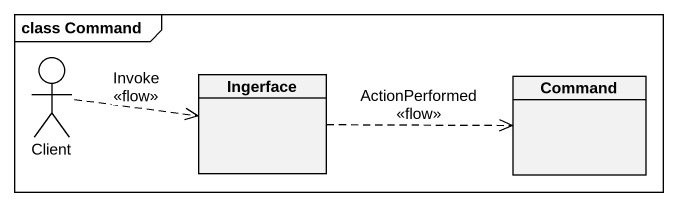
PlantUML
@startuml
mainframe class Command
allowmixing
hide circle
hide empty members
actor Client
class Ingerface
class Command
Client .right.> Ingerface : Invoke\n<<flow>>
Ingerface .right.> Command : ActionPerformed\n<<flow>>
@enduml
